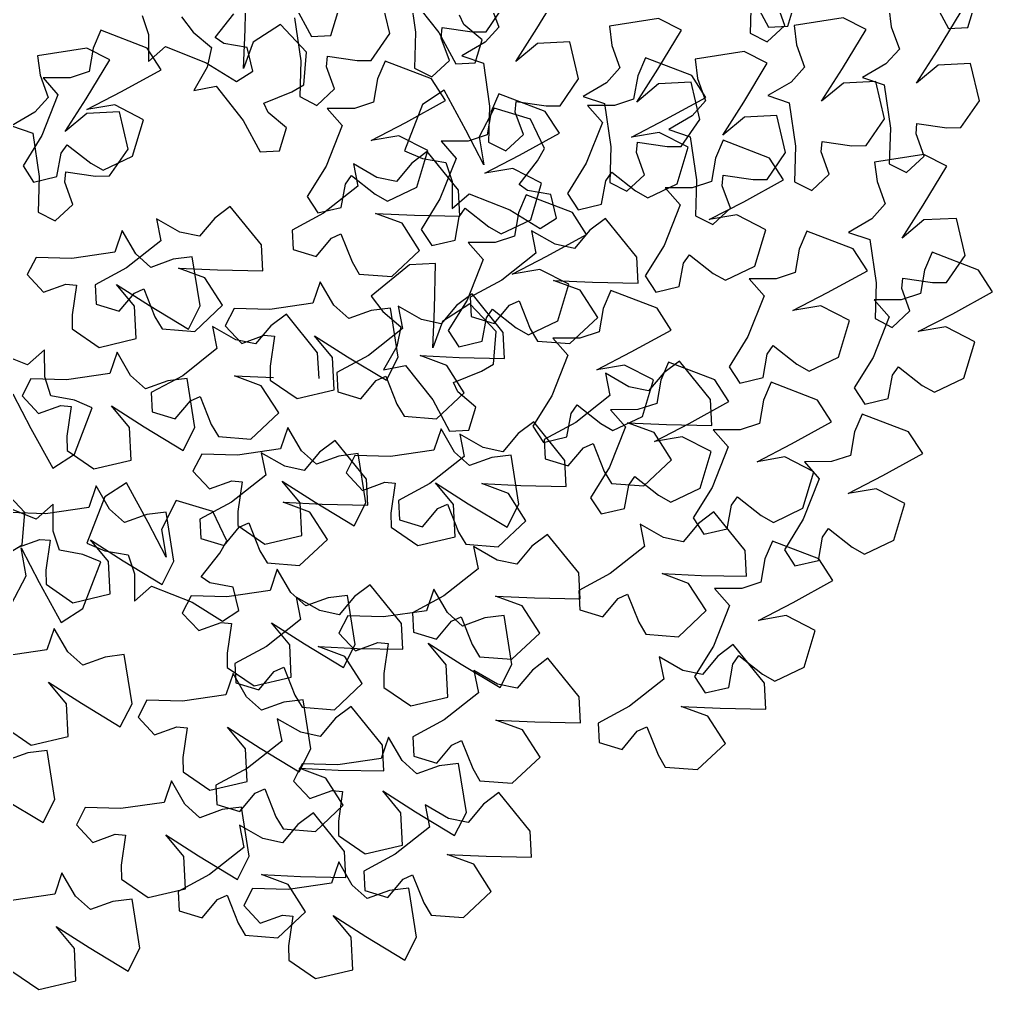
# Model space of a CAD drawing. Header units: millimetres. Extents: x 441061 to 442903, y 4515148 to 4515613.
# Drawn here: x 442602.022 to 442602.262, y 4515549.6421 to 4515549.8813 of the extents above; entities that cross this region are included whole.
import ezdxf

# ---------------------------------------------------------------- set-up
doc = ezdxf.new("R2010")
doc.units = ezdxf.units.MM
doc.linetypes.add('CONTINUA', pattern=[0])
doc.layers.add('01_piscinas', color=254, linetype='Continuous')

# ---------------------------------------------------------------- blocks, each defined once
blk = doc.blocks.new('A$C21391103')
at = {"layer": '01_piscinas'}
for p, q in [((131.8229, 79.993), (131.8248, 80.0827)), ((132.147, 80.0729), (132.1594, 79.9877)), ((132.3983, 79.995), (132.4448, 80.0718)), ((132.1083, 79.9852), (132.091, 80.0584)), ((132.1516, 80.0551), (132.205, 79.9875)), ((132.8211, 80.0567), (132.819, 79.9862)), ((132.8219, 80.0602), (132.8553, 79.9981)), ((133.1773, 80.0574), (133.2107, 79.9953)), ((131.9203, 80.0411), (131.9537, 79.9791)), ((132.2985, 79.9887), (132.3349, 80.0417)), ((132.3072, 80.0416), (132.3232, 79.9976)), ((132.8877, 80.0014), (132.8717, 80.0454)), ((132.8934, 80.0001), (132.9072, 80.0456)), ((133.093, 80.0368), (133.0976, 79.9987)), ((133.1888, 79.9521), (133.2353, 80.0289)), ((133.2488, 79.9973), (133.2626, 80.0428)), ((131.6198, 80.0209), (131.6321, 79.9833)), ((131.6976, 80.0184), (131.7207, 79.9878)), ((131.7641, 79.9777), (131.8009, 80.0243)), ((131.9203, 80.0165), (131.9328, 79.9312)), ((131.9918, 79.9811), (132.0056, 80.0266)), ((132.2544, 80.003), (132.2458, 80.0218)), ((132.6382, 80.0151), (132.5415, 79.9998)), ((132.6838, 79.9919), (132.6382, 80.0151)), ((133.0027, 80.0164), (132.9059, 80.0011)), ((133.0482, 79.9932), (133.0027, 80.0164)), ((131.5384, 79.9919), (131.5234, 79.9566)), ((131.6298, 79.9567), (131.5384, 79.9919)), ((131.8195, 79.9161), (131.8229, 79.993)), ((131.8926, 80.0031), (131.8388, 79.9684)), ((131.9441, 79.9483), (131.8926, 80.0031)), ((132.21, 79.9764), (132.2119, 79.9969)), ((132.2119, 79.9969), (132.2707, 79.9884)), ((132.2903, 79.9729), (132.2544, 80.003)), ((132.2707, 79.9884), (132.2985, 79.9887)), ((132.3232, 79.9976), (132.2968, 79.9681)), ((132.3569, 79.9301), (132.3983, 79.995)), ((132.5415, 79.9998), (132.5461, 79.9617)), ((132.6373, 79.9151), (132.6838, 79.9919)), ((132.853, 79.9689), (132.8877, 80.0014)), ((132.8553, 79.9981), (132.8934, 80.0001)), ((132.9059, 80.0011), (132.9106, 79.9631)), ((133.0017, 79.9165), (133.0482, 79.9932)), ((133.0976, 79.9987), (133.1136, 79.9547)), ((133.2107, 79.9953), (133.2488, 79.9973)), ((131.6321, 79.9833), (131.6323, 79.93)), ((131.7207, 79.9878), (131.7566, 79.9577)), ((131.781, 79.9658), (131.7641, 79.9777)), ((131.9537, 79.9791), (131.9918, 79.9811)), ((132.0719, 79.9322), (132.1083, 79.9852)), ((132.1594, 79.9877), (132.1573, 79.9172)), ((132.205, 79.9875), (132.2384, 79.9254)), ((132.226, 79.9324), (132.21, 79.9764)), ((132.2765, 79.9274), (132.2903, 79.9729)), ((132.819, 79.9862), (132.853, 79.9689)), ((131.5105, 79.9567), (131.4137, 79.9414)), ((131.556, 79.9335), (131.5105, 79.9567)), ((131.5234, 79.9566), (131.5152, 79.9105)), ((131.6577, 79.9139), (131.6298, 79.9567)), ((131.6323, 79.93), (131.6658, 79.9594)), ((131.6658, 79.9594), (131.7459, 79.9276)), ((131.7566, 79.9577), (131.7484, 79.9189)), ((131.8271, 79.9576), (131.781, 79.9658)), ((131.8388, 79.9684), (131.8195, 79.9161)), ((131.8379, 79.9113), (131.8271, 79.9576)), ((132.2968, 79.9681), (132.2507, 79.9413)), ((132.3998, 79.9658), (132.3569, 79.9301)), ((132.4637, 79.9689), (132.3998, 79.9658)), ((132.4809, 79.8957), (132.4637, 79.9689)), ((132.5461, 79.9617), (132.5621, 79.9177)), ((132.9106, 79.9631), (132.9266, 79.9191)), ((133.1136, 79.9547), (133.0872, 79.9252)), ((133.1473, 79.8872), (133.1888, 79.9521)), ((131.4137, 79.9414), (131.4184, 79.9034)), ((131.5095, 79.8568), (131.556, 79.9335)), ((131.9328, 79.9312), (131.9307, 79.8608)), ((131.9391, 79.8842), (131.9441, 79.9483)), ((131.9834, 79.9199), (131.9853, 79.9405)), ((131.9853, 79.9405), (132.044, 79.9319)), ((132.044, 79.9319), (132.0719, 79.9322)), ((132.0992, 79.931), (132.0842, 79.8957)), ((132.1907, 79.8959), (132.0992, 79.931)), ((132.1914, 79.8999), (132.226, 79.9324)), ((132.2507, 79.9413), (132.293, 79.927)), ((132.6126, 79.9374), (132.5976, 79.9021)), ((132.704, 79.9022), (132.6126, 79.9374)), ((132.8075, 79.9497), (132.7107, 79.9344)), ((132.7107, 79.9344), (132.7154, 79.8964)), ((132.853, 79.9265), (132.8075, 79.9497)), ((131.579, 79.8707), (131.6577, 79.9139)), ((131.7484, 79.9189), (131.7219, 79.8727)), ((131.7459, 79.9276), (131.8059, 79.8905)), ((131.9994, 79.8759), (131.9834, 79.9199)), ((132.1573, 79.9172), (132.1914, 79.8999)), ((132.2384, 79.9254), (132.2765, 79.9274)), ((132.293, 79.927), (132.3054, 79.8417)), ((132.5621, 79.9177), (132.5357, 79.8882)), ((132.5958, 79.8502), (132.6373, 79.9151)), ((132.8065, 79.8498), (132.853, 79.9265)), ((132.9266, 79.9191), (132.9002, 79.8896)), ((132.9603, 79.8516), (133.0017, 79.9165)), ((133.0872, 79.9252), (133.0411, 79.8984)), ((133.1902, 79.9229), (133.1473, 79.8872)), ((133.2541, 79.9261), (133.1902, 79.9229)), ((133.2714, 79.8528), (133.2541, 79.9261)), ((131.4184, 79.9034), (131.4344, 79.8594)), ((131.4776, 79.8982), (131.4243, 79.898)), ((131.4243, 79.898), (131.4538, 79.8644)), ((131.5152, 79.9105), (131.4776, 79.8982)), ((131.8059, 79.8905), (131.8379, 79.9113)), ((132.0842, 79.8957), (132.0761, 79.8496)), ((132.2185, 79.853), (132.1907, 79.8959)), ((132.4445, 79.8427), (132.4809, 79.8957)), ((132.5976, 79.9021), (132.5894, 79.856)), ((132.7319, 79.8594), (132.704, 79.9022)), ((132.7154, 79.8964), (132.7314, 79.8524)), ((133.0411, 79.8984), (133.0834, 79.8841)), ((131.7219, 79.8727), (131.7657, 79.8814)), ((131.7657, 79.8814), (131.8191, 79.8138)), ((131.9151, 79.8701), (131.9391, 79.8842)), ((131.9647, 79.8434), (131.9994, 79.8759)), ((132.2155, 79.8733), (132.1727, 79.8454)), ((132.2587, 79.7946), (132.2155, 79.8733)), ((132.5357, 79.8882), (132.4896, 79.8614)), ((132.6387, 79.8859), (132.5958, 79.8502)), ((132.7026, 79.8891), (132.6387, 79.8859)), ((132.7199, 79.8158), (132.7026, 79.8891)), ((132.9002, 79.8896), (132.8541, 79.8628)), ((133.0032, 79.8873), (132.9603, 79.8516)), ((133.0671, 79.8904), (133.0032, 79.8873)), ((133.0843, 79.8172), (133.0671, 79.8904)), ((133.0834, 79.8841), (133.0959, 79.7989)), ((131.4344, 79.8594), (131.408, 79.8299)), ((131.4538, 79.8644), (131.4219, 79.7844)), ((131.4681, 79.7919), (131.5095, 79.8568)), ((131.5107, 79.8352), (131.579, 79.8707)), ((131.86, 79.8481), (131.9151, 79.8701)), ((131.9307, 79.8608), (131.9647, 79.8434)), ((132.3237, 79.8666), (132.3087, 79.8313)), ((132.4152, 79.8315), (132.3237, 79.8666)), ((132.4896, 79.8614), (132.5319, 79.8471)), ((132.5894, 79.856), (132.5519, 79.8436)), ((132.6532, 79.8161), (132.7319, 79.8594)), ((132.8541, 79.8628), (132.8964, 79.8485)), ((131.5657, 79.8447), (131.5107, 79.8352)), ((131.6226, 79.8154), (131.5657, 79.8447)), ((131.8686, 79.8293), (131.86, 79.8481)), ((132.0385, 79.8373), (131.9851, 79.8371)), ((131.9851, 79.8371), (132.0146, 79.8036)), ((132.0761, 79.8496), (132.0385, 79.8373)), ((132.1727, 79.8454), (132.1375, 79.754)), ((132.1399, 79.8098), (132.2185, 79.853)), ((132.314, 79.8382), (132.2847, 79.7813)), ((132.3054, 79.8417), (132.3033, 79.7713)), ((132.386, 79.8165), (132.314, 79.8382)), ((132.356, 79.8304), (132.3579, 79.851)), ((132.3579, 79.851), (132.4167, 79.8424)), ((132.4167, 79.8424), (132.4445, 79.8427)), ((132.5519, 79.8436), (132.4985, 79.8435)), ((132.4985, 79.8435), (132.528, 79.8099)), ((132.5319, 79.8471), (132.5444, 79.7618)), ((132.7314, 79.8524), (132.705, 79.8229)), ((132.7651, 79.7849), (132.8065, 79.8498)), ((132.8964, 79.8485), (132.9088, 79.7632)), ((133.235, 79.7998), (133.2714, 79.8528)), ((131.408, 79.8299), (131.3619, 79.8031)), ((131.511, 79.8276), (131.4681, 79.7919)), ((131.5749, 79.8307), (131.511, 79.8276)), ((131.5921, 79.7575), (131.5749, 79.8307)), ((131.9045, 79.7992), (131.8686, 79.8293)), ((132.3087, 79.8313), (132.3006, 79.7852)), ((132.372, 79.7864), (132.356, 79.8304)), ((132.4137, 79.7585), (132.386, 79.8165)), ((132.443, 79.7886), (132.4152, 79.8315)), ((132.5849, 79.7807), (132.6532, 79.8161)), ((132.705, 79.8229), (132.6589, 79.7961)), ((132.6835, 79.7628), (132.7199, 79.8158)), ((132.808, 79.8206), (132.7651, 79.7849)), ((132.8719, 79.8237), (132.808, 79.8206)), ((132.8891, 79.7505), (132.8719, 79.8237)), ((133.0479, 79.7642), (133.0843, 79.8172)), ((131.3619, 79.8031), (131.4042, 79.7887)), ((131.6009, 79.7434), (131.6226, 79.8154)), ((131.8191, 79.8138), (131.8525, 79.7517)), ((131.8907, 79.7537), (131.9045, 79.7992)), ((132.0146, 79.8036), (131.9828, 79.7235)), ((132.0715, 79.7743), (132.1399, 79.8098)), ((132.528, 79.8099), (132.4961, 79.7299)), ((133.0959, 79.7989), (133.0938, 79.7284)), ((133.1465, 79.7875), (133.1484, 79.8081)), ((133.1484, 79.8081), (133.2072, 79.7996)), ((133.2072, 79.7996), (133.235, 79.7998)), ((131.4219, 79.7844), (131.3849, 79.7244)), ((131.4042, 79.7887), (131.4166, 79.7035)), ((132.1265, 79.7838), (132.0715, 79.7743)), ((132.1834, 79.7546), (132.1265, 79.7838)), ((132.2942, 79.7263), (132.2587, 79.7946)), ((132.3006, 79.7852), (132.263, 79.7729)), ((132.2847, 79.7813), (132.2942, 79.7263)), ((132.3374, 79.7539), (132.372, 79.7864)), ((132.3644, 79.7454), (132.443, 79.7886)), ((132.6399, 79.7902), (132.5849, 79.7807)), ((132.6968, 79.7609), (132.6399, 79.7902)), ((132.6589, 79.7961), (132.7012, 79.7818)), ((132.7012, 79.7818), (132.7136, 79.6965)), ((133.1625, 79.7436), (133.1465, 79.7875)), ((131.4601, 79.7493), (131.472, 79.7661)), ((131.472, 79.7661), (131.5186, 79.7293)), ((132.263, 79.7729), (132.2097, 79.7727)), ((132.2097, 79.7727), (132.2391, 79.7391)), ((132.3033, 79.7713), (132.3374, 79.7539)), ((132.4001, 79.7343), (132.4137, 79.7585)), ((132.5444, 79.7618), (132.5423, 79.6914)), ((132.595, 79.7505), (132.5969, 79.7711)), ((132.5969, 79.7711), (132.6556, 79.7625)), ((132.6556, 79.7625), (132.6835, 79.7628)), ((132.6751, 79.6889), (132.6968, 79.7609)), ((132.7659, 79.7749), (132.7509, 79.7396)), ((132.8574, 79.7397), (132.7659, 79.7749)), ((132.9088, 79.7632), (132.9067, 79.6927)), ((132.9594, 79.7519), (132.9613, 79.7725)), ((132.9613, 79.7725), (133.0201, 79.7639)), ((133.0201, 79.7639), (133.0479, 79.7642)), ((131.4519, 79.7032), (131.4601, 79.7493)), ((131.5429, 79.7157), (131.6009, 79.7434)), ((131.5557, 79.7045), (131.5921, 79.7575)), ((131.8525, 79.7517), (131.8907, 79.7537)), ((132.1375, 79.754), (132.1728, 79.739)), ((132.1824, 79.7523), (132.1518, 79.7293)), ((132.1617, 79.6825), (132.1834, 79.7546)), ((132.1728, 79.739), (132.2189, 79.7308)), ((132.2441, 79.6762), (132.1824, 79.7523)), ((132.2391, 79.7391), (132.2073, 79.6591)), ((132.2961, 79.7099), (132.3644, 79.7454)), ((132.611, 79.7065), (132.595, 79.7505)), ((132.7509, 79.7396), (132.7428, 79.6935)), ((132.8527, 79.6975), (132.8891, 79.7505)), ((132.8852, 79.6969), (132.8574, 79.7397)), ((132.9754, 79.7079), (132.9594, 79.7519)), ((133.1616, 79.7468), (133.0648, 79.7315)), ((133.1278, 79.7111), (133.1625, 79.7436)), ((133.2071, 79.7236), (133.1616, 79.7468)), ((131.3849, 79.7244), (131.4057, 79.6924)), ((131.5186, 79.7293), (131.5429, 79.7157)), ((131.9828, 79.7235), (131.9457, 79.6636)), ((132.0367, 79.7281), (132.0454, 79.6843)), ((132.083, 79.7015), (132.0367, 79.7281)), ((132.1518, 79.7293), (132.1217, 79.6934)), ((132.2189, 79.7308), (132.2313, 79.6932)), ((132.3633, 79.6876), (132.4001, 79.7343)), ((132.4961, 79.7299), (132.4591, 79.6699)), ((133.0648, 79.7315), (133.0695, 79.6934)), ((133.0938, 79.7284), (133.1278, 79.7111)), ((133.1606, 79.6468), (133.2071, 79.7236)), ((131.4057, 79.6924), (131.4519, 79.7032)), ((131.4166, 79.7035), (131.4145, 79.633)), ((131.4672, 79.6922), (131.4691, 79.7127)), ((131.4691, 79.7127), (131.5279, 79.7042)), ((131.5279, 79.7042), (131.5557, 79.7045)), ((132.0209, 79.6884), (132.0329, 79.7053)), ((132.0329, 79.7053), (132.0795, 79.6685)), ((132.1217, 79.6934), (132.083, 79.7015)), ((132.351, 79.7194), (132.2961, 79.7099)), ((132.4079, 79.6901), (132.351, 79.7194)), ((132.5343, 79.6948), (132.5462, 79.7116)), ((132.5462, 79.7116), (132.5929, 79.6748)), ((132.5763, 79.6741), (132.611, 79.7065)), ((132.7642, 79.6852), (132.7661, 79.7058)), ((132.7661, 79.7058), (132.8249, 79.6972)), ((132.9407, 79.6754), (132.9754, 79.7079)), ((131.4832, 79.6482), (131.4672, 79.6922)), ((132.0454, 79.6843), (131.9778, 79.6308)), ((132.0128, 79.6423), (132.0209, 79.6884)), ((132.1037, 79.6548), (132.1617, 79.6825)), ((132.2313, 79.6932), (132.2314, 79.6399)), ((132.3801, 79.6757), (132.3633, 79.6876)), ((132.3863, 79.6181), (132.4079, 79.6901)), ((132.5262, 79.6487), (132.5343, 79.6948)), ((132.5423, 79.6914), (132.5763, 79.6741)), ((132.6171, 79.6612), (132.6751, 79.6889)), ((132.7428, 79.6935), (132.7052, 79.6811)), ((132.7136, 79.6965), (132.7115, 79.626)), ((132.7802, 79.6412), (132.7642, 79.6852)), ((132.8066, 79.6536), (132.8852, 79.6969)), ((132.8249, 79.6972), (132.8527, 79.6975)), ((132.9067, 79.6927), (132.9407, 79.6754)), ((133.0695, 79.6934), (133.0855, 79.6494)), ((131.9457, 79.6636), (131.9665, 79.6315)), ((132.0795, 79.6685), (132.1037, 79.6548)), ((132.2314, 79.6399), (132.265, 79.6694)), ((132.2468, 79.6251), (132.2441, 79.6762)), ((132.265, 79.6694), (132.345, 79.6375)), ((132.3772, 79.6672), (132.3622, 79.6319)), ((132.4687, 79.6321), (132.3772, 79.6672)), ((132.4262, 79.6676), (132.3801, 79.6757)), ((132.437, 79.6213), (132.4262, 79.6676)), ((132.4591, 79.6699), (132.4799, 79.6379)), ((132.5929, 79.6748), (132.6171, 79.6612)), ((132.7052, 79.6811), (132.6519, 79.681)), ((132.6519, 79.681), (132.6813, 79.6474)), ((131.4486, 79.6157), (131.4832, 79.6482)), ((131.7936, 79.6444), (131.763, 79.6213)), ((131.8552, 79.5683), (131.7936, 79.6444)), ((132.2073, 79.6591), (132.1702, 79.5991)), ((132.4799, 79.6379), (132.5262, 79.6487)), ((132.6813, 79.6474), (132.6495, 79.5673)), ((132.7382, 79.6182), (132.8066, 79.6536)), ((133.0855, 79.6494), (133.0591, 79.6199)), ((133.1192, 79.5819), (133.1606, 79.6468)), ((131.4145, 79.633), (131.4486, 79.6157)), ((131.9778, 79.6308), (131.9158, 79.5974)), ((131.9665, 79.6315), (132.0128, 79.6423)), ((132.0801, 79.6305), (132.157, 79.627)), ((132.1325, 79.6112), (132.0801, 79.6305)), ((132.157, 79.627), (132.2468, 79.6251)), ((132.2373, 79.5779), (132.2455, 79.624)), ((132.2455, 79.624), (132.2574, 79.6408)), ((132.2574, 79.6408), (132.304, 79.604)), ((132.345, 79.6375), (132.405, 79.6005)), ((132.3622, 79.6319), (132.3541, 79.5858)), ((132.4965, 79.5892), (132.4687, 79.6321)), ((132.7115, 79.626), (132.7456, 79.6087)), ((132.7932, 79.6276), (132.7382, 79.6182)), ((132.7456, 79.6087), (132.7802, 79.6412)), ((132.8501, 79.5984), (132.7932, 79.6276)), ((131.6479, 79.6201), (131.6566, 79.5763)), ((131.6941, 79.5936), (131.6479, 79.6201)), ((131.763, 79.6213), (131.7329, 79.5855)), ((132.1671, 79.5574), (132.1325, 79.6112)), ((132.3283, 79.5904), (132.3863, 79.6181)), ((132.405, 79.6005), (132.437, 79.6213)), ((132.5338, 79.6204), (132.5031, 79.5973)), ((132.5954, 79.5442), (132.5338, 79.6204)), ((133.0591, 79.6199), (133.013, 79.5931)), ((133.1621, 79.6176), (133.1192, 79.5819)), ((133.226, 79.6208), (133.1621, 79.6176)), ((133.2432, 79.5475), (133.226, 79.6208)), ((131.5805, 79.5966), (131.5662, 79.5543)), ((131.6073, 79.5505), (131.5805, 79.5966)), ((131.7329, 79.5855), (131.6941, 79.5936)), ((131.9158, 79.5974), (131.9178, 79.5593)), ((131.9933, 79.5814), (132.0121, 79.59)), ((132.0121, 79.59), (132.0341, 79.5348)), ((132.1702, 79.5991), (132.1911, 79.5671)), ((132.304, 79.604), (132.3283, 79.5904)), ((132.3541, 79.5858), (132.3165, 79.5735)), ((132.388, 79.5961), (132.3968, 79.5523)), ((132.4343, 79.5696), (132.388, 79.5961)), ((132.4179, 79.546), (132.4965, 79.5892)), ((132.5031, 79.5973), (132.473, 79.5615)), ((132.8285, 79.5264), (132.8501, 79.5984)), ((132.9312, 79.5955), (132.9162, 79.5602)), ((133.0227, 79.5604), (132.9312, 79.5955)), ((133.013, 79.5931), (133.0553, 79.5788)), ((131.6566, 79.5763), (131.589, 79.5229)), ((131.8579, 79.5172), (131.8552, 79.5683)), ((131.9632, 79.5455), (131.9933, 79.5814)), ((132.1911, 79.5671), (132.2373, 79.5779)), ((132.3165, 79.5735), (132.2631, 79.5733)), ((132.2631, 79.5733), (132.2926, 79.5397)), ((132.473, 79.5615), (132.4343, 79.5696)), ((132.6495, 79.5673), (132.6124, 79.5074)), ((133.0553, 79.5788), (133.0677, 79.4935)), ((131.5662, 79.5543), (131.4809, 79.5418)), ((131.6368, 79.5241), (131.6073, 79.5505)), ((131.9178, 79.5593), (131.9632, 79.5455)), ((132.1123, 79.5059), (132.1671, 79.5574)), ((132.3968, 79.5523), (132.3292, 79.4989)), ((132.6877, 79.5323), (132.6996, 79.5491)), ((132.6996, 79.5491), (132.7462, 79.5123)), ((132.9162, 79.5602), (132.9081, 79.5141)), ((133.0506, 79.5175), (133.0227, 79.5604)), ((133.1781, 79.5541), (133.1631, 79.5188)), ((133.2696, 79.5189), (133.1781, 79.5541)), ((133.2068, 79.4945), (133.2432, 79.5475)), ((131.4105, 79.5439), (131.3931, 79.5099)), ((131.4809, 79.5418), (131.4105, 79.5439)), ((131.6808, 79.5401), (131.6368, 79.5241)), ((131.7188, 79.5447), (131.6808, 79.5401)), ((131.7342, 79.448), (131.7188, 79.5447)), ((132.0341, 79.5348), (132.0482, 79.5109)), ((132.1476, 79.5293), (132.0715, 79.4676)), ((132.1987, 79.532), (132.1476, 79.5293)), ((132.1968, 79.4422), (132.1987, 79.532)), ((132.2926, 79.5397), (132.2608, 79.4597)), ((132.3495, 79.5105), (132.4179, 79.546)), ((132.5981, 79.4932), (132.5954, 79.5442)), ((132.6795, 79.4862), (132.6877, 79.5323)), ((131.3931, 79.5099), (131.4256, 79.4752)), ((131.589, 79.5229), (131.5269, 79.4895)), ((131.6913, 79.5226), (131.7682, 79.5191)), ((131.7436, 79.5033), (131.6913, 79.5226)), ((131.7682, 79.5191), (131.8579, 79.5172)), ((132.0482, 79.5109), (132.1123, 79.5059)), ((132.4045, 79.52), (132.3495, 79.5105)), ((132.4614, 79.4907), (132.4045, 79.52)), ((132.7462, 79.5123), (132.7704, 79.4987)), ((132.7704, 79.4987), (132.8285, 79.5264)), ((132.9081, 79.5141), (132.8705, 79.5018)), ((132.9719, 79.4743), (133.0506, 79.5175)), ((133.1631, 79.5188), (133.155, 79.4727)), ((133.2974, 79.4761), (133.2696, 79.5189)), ((131.4256, 79.4752), (131.4696, 79.4912)), ((131.4696, 79.4912), (131.4902, 79.4893)), ((131.4902, 79.4893), (131.4816, 79.4305)), ((131.5269, 79.4895), (131.5289, 79.4514)), ((131.5693, 79.4904), (131.6342, 79.4489)), ((131.605, 79.4475), (131.5693, 79.4904)), ((131.7783, 79.4495), (131.7436, 79.5033)), ((131.9712, 79.4956), (131.9569, 79.4533)), ((131.998, 79.4495), (131.9712, 79.4956)), ((132.3292, 79.4989), (132.2671, 79.4655)), ((132.4315, 79.4985), (132.5084, 79.4951)), ((132.4838, 79.4792), (132.4315, 79.4985)), ((132.4397, 79.4187), (132.4614, 79.4907)), ((132.5084, 79.4951), (132.5981, 79.4932)), ((132.6124, 79.5074), (132.6332, 79.4754)), ((132.8705, 79.5018), (132.8172, 79.5016)), ((132.8172, 79.5016), (132.8467, 79.4681)), ((133.0677, 79.4935), (133.0656, 79.4231)), ((133.1183, 79.4822), (133.1202, 79.5028)), ((133.1202, 79.5028), (133.179, 79.4942)), ((133.179, 79.4942), (133.2068, 79.4945)), ((131.5744, 79.4376), (131.6045, 79.4735)), ((131.6045, 79.4735), (131.6233, 79.4821)), ((131.6233, 79.4821), (131.6452, 79.4269)), ((132.2707, 79.4719), (132.24, 79.4489)), ((132.3323, 79.3958), (132.2707, 79.4719)), ((132.5185, 79.4255), (132.4838, 79.4792)), ((132.5442, 79.4785), (132.5292, 79.4432)), ((132.6357, 79.4434), (132.5442, 79.4785)), ((132.6332, 79.4754), (132.6795, 79.4862)), ((132.9036, 79.4388), (132.9719, 79.4743)), ((133.155, 79.4727), (133.1174, 79.4603)), ((133.1343, 79.4382), (133.1183, 79.4822)), ((133.2188, 79.4328), (133.2974, 79.4761)), ((131.5289, 79.4514), (131.5744, 79.4376)), ((131.9569, 79.4533), (131.8716, 79.4408)), ((132.0715, 79.4676), (132.0946, 79.437)), ((132.2664, 79.4523), (132.2126, 79.4177)), ((132.2608, 79.4597), (132.2237, 79.3997)), ((132.318, 79.3975), (132.2664, 79.4523)), ((132.2671, 79.4655), (132.2691, 79.4274)), ((132.3447, 79.4494), (132.3634, 79.4581)), ((132.3634, 79.4581), (132.3854, 79.4029)), ((132.8467, 79.4681), (132.8148, 79.388)), ((133.1174, 79.4603), (133.064, 79.4602)), ((133.064, 79.4602), (133.0935, 79.4266)), ((131.6081, 79.3836), (131.605, 79.4475)), ((131.6342, 79.4489), (131.711, 79.4024)), ((131.711, 79.4024), (131.7342, 79.448)), ((131.7235, 79.3979), (131.7783, 79.4495)), ((131.8012, 79.443), (131.7838, 79.4089)), ((131.8716, 79.4408), (131.8012, 79.443)), ((131.9044, 79.432), (131.8738, 79.4089)), ((131.9661, 79.3558), (131.9044, 79.432)), ((132.0275, 79.4231), (131.998, 79.4495)), ((132.0715, 79.4391), (132.0275, 79.4231)), ((132.1095, 79.4438), (132.0715, 79.4391)), ((132.0946, 79.437), (132.1304, 79.4069)), ((132.1249, 79.347), (132.1095, 79.4438)), ((132.1249, 79.4476), (132.1337, 79.4038)), ((132.1712, 79.4211), (132.1249, 79.4476)), ((132.1933, 79.3653), (132.1968, 79.4422)), ((132.24, 79.4489), (132.2099, 79.413)), ((132.2989, 79.4246), (132.3109, 79.4414)), ((132.3109, 79.4414), (132.3575, 79.4046)), ((132.3146, 79.4136), (132.3447, 79.4494)), ((132.5292, 79.4432), (132.5211, 79.3971)), ((132.6635, 79.4006), (132.6357, 79.4434)), ((132.9585, 79.4483), (132.9036, 79.4388)), ((133.0155, 79.4191), (132.9585, 79.4483)), ((133.0997, 79.4058), (133.1343, 79.4382)), ((133.1504, 79.3974), (133.2188, 79.4328)), ((131.4816, 79.4305), (131.4819, 79.4027)), ((131.6452, 79.4269), (131.6594, 79.403)), ((132.2099, 79.413), (132.1712, 79.4211)), ((132.2126, 79.4177), (132.1933, 79.3653)), ((132.2691, 79.4274), (132.3146, 79.4136)), ((132.2908, 79.3785), (132.2989, 79.4246)), ((132.3817, 79.391), (132.4397, 79.4187)), ((132.4637, 79.3739), (132.5185, 79.4255)), ((132.9938, 79.347), (133.0155, 79.4191)), ((133.0935, 79.4266), (133.0617, 79.3465)), ((133.0656, 79.4231), (133.0997, 79.4058)), ((131.4819, 79.4027), (131.5349, 79.3663)), ((131.6594, 79.403), (131.7235, 79.3979)), ((131.7587, 79.4077), (131.7675, 79.3639)), ((131.805, 79.3812), (131.7587, 79.4077)), ((131.7838, 79.4089), (131.8163, 79.3742)), ((131.8738, 79.4089), (131.8437, 79.3731)), ((132.1337, 79.4038), (132.0661, 79.3504)), ((132.1304, 79.4069), (132.1223, 79.3682)), ((132.2237, 79.3997), (132.2445, 79.3677)), ((132.3129, 79.3335), (132.318, 79.3975)), ((132.335, 79.3447), (132.3323, 79.3958)), ((132.3575, 79.4046), (132.3817, 79.391)), ((132.3854, 79.4029), (132.3996, 79.3789)), ((132.5211, 79.3971), (132.4835, 79.3848)), ((132.5848, 79.3573), (132.6635, 79.4006)), ((133.2054, 79.4068), (133.1504, 79.3974)), ((133.2623, 79.3776), (133.2054, 79.4068)), ((131.5349, 79.3663), (131.6081, 79.3836)), ((131.8437, 79.3731), (131.805, 79.3812)), ((131.8163, 79.3742), (131.8603, 79.3902)), ((131.8603, 79.3902), (131.8809, 79.3883)), ((131.8809, 79.3883), (131.8723, 79.3296)), ((131.96, 79.3894), (132.0249, 79.3479)), ((131.9957, 79.3465), (131.96, 79.3894)), ((132.2445, 79.3677), (132.2908, 79.3785)), ((132.3996, 79.3789), (132.4637, 79.3739)), ((132.4835, 79.3848), (132.4301, 79.3846)), ((132.4301, 79.3846), (132.4596, 79.3511)), ((132.8148, 79.388), (132.7778, 79.328)), ((133.2407, 79.3056), (133.2623, 79.3776)), ((131.394, 79.3319), (131.3139, 79.3638)), ((131.4275, 79.3614), (131.394, 79.3319)), ((131.4277, 79.3081), (131.4275, 79.3614)), ((131.5703, 79.3572), (131.556, 79.3149)), ((131.5971, 79.3111), (131.5703, 79.3572)), ((131.7675, 79.3639), (131.6999, 79.3105)), ((131.9688, 79.3048), (131.9661, 79.3558)), ((132.1223, 79.3682), (132.0958, 79.3219)), ((132.5165, 79.3219), (132.5848, 79.3573)), ((132.853, 79.3529), (132.8649, 79.3698)), ((132.8649, 79.3698), (132.9115, 79.333)), ((131.9988, 79.2826), (131.9957, 79.3465)), ((132.0661, 79.3504), (132.004, 79.317)), ((132.0249, 79.3479), (132.1017, 79.3014)), ((132.1017, 79.3014), (132.1249, 79.347)), ((132.1684, 79.3501), (132.2453, 79.3466)), ((132.2207, 79.3308), (132.1684, 79.3501)), ((132.2453, 79.3466), (132.335, 79.3447)), ((132.4596, 79.3511), (132.4278, 79.271)), ((132.6581, 79.3373), (132.6431, 79.302)), ((132.6796, 79.3394), (132.649, 79.3164)), ((132.7496, 79.3022), (132.6581, 79.3373)), ((132.7413, 79.2633), (132.6796, 79.3394)), ((132.8448, 79.3068), (132.853, 79.3529)), ((132.9358, 79.3193), (132.9938, 79.347)), ((133.0617, 79.3465), (133.0246, 79.2866)), ((131.8723, 79.3296), (131.8726, 79.3017)), ((132.004, 79.317), (132.006, 79.2789)), ((132.0958, 79.3219), (132.1396, 79.3307)), ((132.1396, 79.3307), (132.193, 79.263)), ((132.2554, 79.277), (132.2207, 79.3308)), ((132.2338, 79.2973), (132.289, 79.3193)), ((132.289, 79.3193), (132.3129, 79.3335)), ((132.5715, 79.3313), (132.5165, 79.3219)), ((132.6284, 79.3021), (132.5715, 79.3313)), ((132.7778, 79.328), (132.7986, 79.296)), ((132.9115, 79.333), (132.9358, 79.3193)), ((133.0998, 79.3115), (133.1118, 79.3283)), ((133.1118, 79.3283), (133.1584, 79.2915)), ((131.4003, 79.3045), (131.3829, 79.2705)), ((131.4707, 79.3024), (131.4003, 79.3045)), ((131.44, 79.2705), (131.4277, 79.3081)), ((131.556, 79.3149), (131.4707, 79.3024)), ((131.6266, 79.2847), (131.5971, 79.3111)), ((131.6706, 79.3007), (131.6266, 79.2847)), ((131.6999, 79.3105), (131.6378, 79.2771)), ((131.7086, 79.3053), (131.6706, 79.3007)), ((131.7239, 79.2086), (131.7086, 79.3053)), ((131.8021, 79.3101), (131.879, 79.3067)), ((131.8545, 79.2908), (131.8021, 79.3101)), ((131.8726, 79.3017), (131.9256, 79.2654)), ((132.0515, 79.2651), (132.0816, 79.301)), ((132.0816, 79.301), (132.1004, 79.3096)), ((132.1004, 79.3096), (132.1223, 79.2544)), ((132.2425, 79.2786), (132.2338, 79.2973)), ((132.5339, 79.3152), (132.5427, 79.2714)), ((132.5802, 79.2886), (132.5339, 79.3152)), ((132.6067, 79.23), (132.6284, 79.3021)), ((132.649, 79.3164), (132.6189, 79.2805)), ((132.6431, 79.302), (132.635, 79.2559)), ((132.7774, 79.2593), (132.7496, 79.3022)), ((132.7986, 79.296), (132.8448, 79.3068)), ((132.8605, 79.2975), (132.8455, 79.2622)), ((132.952, 79.2624), (132.8605, 79.2975)), ((133.0917, 79.2654), (133.0998, 79.3115)), ((133.1826, 79.2779), (133.2407, 79.3056)), ((131.8892, 79.2371), (131.8545, 79.2908)), ((131.9256, 79.2654), (131.9988, 79.2826)), ((132.006, 79.2789), (132.0515, 79.2651)), ((132.2783, 79.2485), (132.2425, 79.2786)), ((132.6189, 79.2805), (132.5802, 79.2886)), ((133.0246, 79.2866), (133.0454, 79.2546)), ((133.1584, 79.2915), (133.1826, 79.2779)), ((131.3647, 79.275), (131.4002, 79.2067)), ((131.3829, 79.2705), (131.4154, 79.2358)), ((131.4861, 79.2623), (131.44, 79.2705)), ((131.5214, 79.2474), (131.4861, 79.2623)), ((131.6378, 79.2771), (131.6398, 79.239)), ((131.6853, 79.2252), (131.7154, 79.261)), ((131.7154, 79.261), (131.7341, 79.2697)), ((131.7341, 79.2697), (131.7561, 79.2145)), ((132.193, 79.263), (132.2264, 79.201)), ((132.2006, 79.2254), (132.2554, 79.277)), ((132.4278, 79.271), (132.3907, 79.2111)), ((132.5427, 79.2714), (132.4751, 79.218)), ((132.6987, 79.2161), (132.7774, 79.2593)), ((132.744, 79.2122), (132.7413, 79.2633)), ((132.8455, 79.2622), (132.8374, 79.2161)), ((132.9798, 79.2195), (132.952, 79.2624)), ((133.0454, 79.2546), (133.0917, 79.2654)), ((131.4154, 79.2358), (131.4594, 79.2518)), ((131.4594, 79.2518), (131.48, 79.2499)), ((131.48, 79.2499), (131.4714, 79.1911)), ((131.4863, 79.1559), (131.5214, 79.2474)), ((131.5591, 79.251), (131.624, 79.2095)), ((131.5948, 79.2081), (131.5591, 79.251)), ((132.1223, 79.2544), (132.1365, 79.2305)), ((132.2645, 79.203), (132.2783, 79.2485)), ((132.4659, 79.2359), (132.4779, 79.2528)), ((132.4779, 79.2528), (132.5245, 79.216)), ((132.5974, 79.2436), (132.544, 79.2434)), ((132.544, 79.2434), (132.5735, 79.2099)), ((132.635, 79.2559), (132.5974, 79.2436)), ((131.6398, 79.239), (131.6853, 79.2252)), ((131.8344, 79.1855), (131.8892, 79.2371)), ((132.1365, 79.2305), (132.2006, 79.2254)), ((132.4578, 79.1898), (132.4659, 79.2359)), ((132.5487, 79.2023), (132.6067, 79.23)), ((133.0403, 79.2348), (133.0253, 79.1995)), ((133.1318, 79.1997), (133.0403, 79.2348)), ((131.4002, 79.2067), (131.4434, 79.128)), ((131.5979, 79.1442), (131.5948, 79.2081)), ((131.624, 79.2095), (131.7007, 79.163)), ((131.7007, 79.163), (131.7239, 79.2086)), ((131.7561, 79.2145), (131.7703, 79.1905)), ((131.9074, 79.2086), (131.8931, 79.1663)), ((131.9342, 79.1625), (131.9074, 79.2086)), ((132.2095, 79.2057), (132.1952, 79.1634)), ((132.2363, 79.1596), (132.2095, 79.2057)), ((132.2264, 79.201), (132.2645, 79.203)), ((132.3923, 79.2194), (132.3617, 79.1963)), ((132.3907, 79.2111), (132.4115, 79.179)), ((132.454, 79.1433), (132.3923, 79.2194)), ((132.4751, 79.218), (132.413, 79.1846)), ((132.5245, 79.216), (132.5487, 79.2023)), ((132.5735, 79.2099), (132.5417, 79.1298)), ((132.5773, 79.2176), (132.6542, 79.2141)), ((132.6297, 79.1983), (132.5773, 79.2176)), ((132.6304, 79.1806), (132.6987, 79.2161)), ((132.6542, 79.2141), (132.744, 79.2122)), ((132.7998, 79.2038), (132.7464, 79.2036)), ((132.7464, 79.2036), (132.7759, 79.17)), ((132.8374, 79.2161), (132.7998, 79.2038)), ((132.9011, 79.1763), (132.9798, 79.2195)), ((131.4714, 79.1911), (131.4717, 79.1633)), ((131.7703, 79.1905), (131.8344, 79.1855)), ((132.0006, 79.1827), (131.9699, 79.1596)), ((132.0622, 79.1065), (132.0006, 79.1827)), ((132.2466, 79.1951), (132.2553, 79.1513)), ((132.2928, 79.1686), (132.2466, 79.1951)), ((132.3617, 79.1963), (132.3316, 79.1605)), ((132.4115, 79.179), (132.4578, 79.1898)), ((132.413, 79.1846), (132.415, 79.1464)), ((132.6643, 79.1445), (132.6297, 79.1983)), ((132.6854, 79.1901), (132.6304, 79.1806)), ((132.7423, 79.1609), (132.6854, 79.1901)), ((133.0253, 79.1995), (133.0172, 79.1534)), ((133.1596, 79.1568), (133.1318, 79.1997)), ((131.4717, 79.1633), (131.5247, 79.1269)), ((131.8931, 79.1663), (131.8078, 79.1539)), ((132.1952, 79.1634), (132.1099, 79.1509)), ((132.3316, 79.1605), (132.2928, 79.1686)), ((132.4605, 79.1326), (132.4906, 79.1685)), ((132.4906, 79.1685), (132.5093, 79.1771)), ((132.5093, 79.1771), (132.5313, 79.1219)), ((132.7759, 79.17), (132.7441, 79.09)), ((132.8328, 79.1408), (132.9011, 79.1763)), ((131.4434, 79.128), (131.4863, 79.1559)), ((131.5247, 79.1269), (131.5979, 79.1442)), ((131.7374, 79.156), (131.7201, 79.122)), ((131.8078, 79.1539), (131.7374, 79.156)), ((131.8548, 79.1584), (131.8636, 79.1146)), ((131.9011, 79.1319), (131.8548, 79.1584)), ((131.9637, 79.1361), (131.9342, 79.1625)), ((131.9699, 79.1596), (131.9398, 79.1237)), ((132.0077, 79.1521), (131.9637, 79.1361)), ((132.0458, 79.1568), (132.0077, 79.1521)), ((132.0395, 79.153), (132.0221, 79.119)), ((132.1099, 79.1509), (132.0395, 79.153)), ((132.0611, 79.06), (132.0458, 79.1568)), ((132.2553, 79.1513), (132.1877, 79.0979)), ((132.2658, 79.1332), (132.2363, 79.1596)), ((132.3098, 79.1492), (132.2658, 79.1332)), ((132.3478, 79.1538), (132.3098, 79.1492)), ((132.3632, 79.057), (132.3478, 79.1538)), ((132.415, 79.1464), (132.4605, 79.1326)), ((132.6095, 79.093), (132.6643, 79.1445)), ((132.7206, 79.0888), (132.7423, 79.1609)), ((132.8878, 79.1503), (132.8328, 79.1408)), ((132.9447, 79.121), (132.8878, 79.1503)), ((133.0172, 79.1534), (132.9796, 79.1411)), ((133.081, 79.1136), (133.1596, 79.1568)), ((131.9398, 79.1237), (131.9011, 79.1319)), ((132.4566, 79.0922), (132.454, 79.1433)), ((132.5417, 79.1298), (132.5046, 79.0698)), ((132.9796, 79.1411), (132.9262, 79.1409)), ((132.9262, 79.1409), (132.9557, 79.1074)), ((131.7201, 79.122), (131.7525, 79.0873)), ((131.8636, 79.1146), (131.796, 79.0612)), ((132.0221, 79.119), (132.0546, 79.0843)), ((132.0649, 79.0555), (132.0622, 79.1065)), ((132.5313, 79.1219), (132.5455, 79.098)), ((132.5798, 79.0947), (132.5918, 79.1116)), ((132.5918, 79.1116), (132.6384, 79.0748)), ((132.923, 79.049), (132.9447, 79.121)), ((132.9557, 79.1074), (132.9239, 79.0273)), ((133.0126, 79.0782), (133.081, 79.1136)), ((131.3884, 79.0408), (131.3368, 79.0956)), ((131.5289, 79.0932), (131.5145, 79.0509)), ((131.5557, 79.0471), (131.5289, 79.0932)), ((131.5888, 79.0995), (131.546, 79.0717)), ((131.632, 79.0209), (131.5888, 79.0995)), ((131.7525, 79.0873), (131.7965, 79.1033)), ((131.7965, 79.1033), (131.8171, 79.1014)), ((131.8171, 79.1014), (131.8085, 79.0426)), ((131.8962, 79.1024), (131.9611, 79.061)), ((131.9319, 79.0595), (131.8962, 79.1024)), ((132.0546, 79.0843), (132.0986, 79.1003)), ((132.0986, 79.1003), (132.1192, 79.0984)), ((132.1192, 79.0984), (132.1106, 79.0396)), ((132.1877, 79.0979), (132.1256, 79.0645)), ((132.1983, 79.0995), (132.2632, 79.058)), ((132.234, 79.0566), (132.1983, 79.0995)), ((132.29, 79.0976), (132.3669, 79.0941)), ((132.3423, 79.0783), (132.29, 79.0976)), ((132.3669, 79.0941), (132.4566, 79.0922)), ((132.5455, 79.098), (132.6095, 79.093)), ((132.5717, 79.0486), (132.5798, 79.0947)), ((132.6626, 79.0611), (132.7206, 79.0888)), ((132.7441, 79.09), (132.707, 79.03)), ((133.0676, 79.0876), (133.0126, 79.0782)), ((133.1245, 79.0584), (133.0676, 79.0876)), ((131.546, 79.0717), (131.5108, 78.9802)), ((132.377, 79.0245), (132.3423, 79.0783)), ((132.5046, 79.0698), (132.5254, 79.0378)), ((132.6384, 79.0748), (132.6626, 79.0611)), ((132.7822, 79.0549), (132.7942, 79.0717)), ((132.7942, 79.0717), (132.8408, 79.035)), ((131.4108, 79.0278), (131.3307, 79.0596)), ((131.4443, 79.0572), (131.4108, 79.0278)), ((131.5145, 79.0509), (131.4293, 79.0384)), ((131.4445, 79.0039), (131.4443, 79.0572)), ((131.6873, 79.0644), (131.658, 79.0075)), ((131.7593, 79.0428), (131.6873, 79.0644)), ((131.796, 79.0612), (131.7339, 79.0278)), ((131.8982, 79.0608), (131.9752, 79.0574)), ((131.9506, 79.0415), (131.8982, 79.0608)), ((131.9351, 78.9956), (131.9319, 79.0595)), ((131.9611, 79.061), (132.0379, 79.0145)), ((131.9752, 79.0574), (132.0649, 79.0555)), ((132.0379, 79.0145), (132.0611, 79.06)), ((132.1256, 79.0645), (132.1276, 79.0264)), ((132.1731, 79.0126), (132.2032, 79.0484)), ((132.2032, 79.0484), (132.222, 79.0571)), ((132.222, 79.0571), (132.244, 79.0019)), ((132.2371, 78.9927), (132.234, 79.0566)), ((132.2632, 79.058), (132.34, 79.0115)), ((132.34, 79.0115), (132.3632, 79.057)), ((132.5254, 79.0378), (132.5717, 79.0486)), ((132.7741, 79.0088), (132.7822, 79.0549)), ((132.865, 79.0213), (132.923, 79.049)), ((133.1028, 78.9863), (133.1245, 79.0584)), ((131.4293, 79.0384), (131.3588, 79.0405)), ((131.3833, 78.9767), (131.3884, 79.0408)), ((131.5852, 79.0207), (131.5557, 79.0471)), ((131.6291, 79.0367), (131.5852, 79.0207)), ((131.6672, 79.0414), (131.6291, 79.0367)), ((131.6825, 78.9446), (131.6672, 79.0414)), ((131.787, 78.9848), (131.7593, 79.0428)), ((131.8085, 79.0426), (131.8088, 79.0148)), ((131.9853, 78.9877), (131.9506, 79.0415)), ((132.1106, 79.0396), (132.1109, 79.0118)), ((132.707, 79.03), (132.7278, 78.998)), ((132.7478, 79.0421), (132.7172, 79.019)), ((132.8095, 78.9659), (132.7478, 79.0421)), ((132.8408, 79.035), (132.865, 79.0213)), ((131.6675, 78.9526), (131.632, 79.0209)), ((131.7339, 79.0278), (131.7359, 78.9896)), ((131.7814, 78.9758), (131.8115, 79.0117)), ((131.8088, 79.0148), (131.8618, 78.9784)), ((131.8115, 79.0117), (131.8302, 79.0203)), ((131.8302, 79.0203), (131.8522, 78.9652)), ((132.1109, 79.0118), (132.1639, 78.9754)), ((132.1276, 79.0264), (132.1731, 79.0126)), ((132.3222, 78.9729), (132.377, 79.0245)), ((132.6021, 79.0178), (132.6109, 78.974)), ((132.6484, 78.9913), (132.6021, 79.0178)), ((132.7172, 79.019), (132.6871, 78.9832)), ((132.9239, 79.0273), (132.8868, 78.9674)), ((131.4568, 78.9663), (131.4445, 79.0039)), ((131.658, 79.0075), (131.6675, 78.9526)), ((131.8618, 78.9784), (131.9351, 78.9956)), ((132.1639, 78.9754), (132.2371, 78.9927)), ((132.244, 79.0019), (132.2581, 78.978)), ((132.4195, 78.9976), (132.3889, 78.9746)), ((132.4812, 78.9215), (132.4195, 78.9976)), ((132.6871, 78.9832), (132.6484, 78.9913)), ((132.7278, 78.998), (132.7741, 79.0088)), ((132.9539, 78.9461), (132.962, 78.9922)), ((132.962, 78.9922), (132.974, 79.0091)), ((132.974, 79.0091), (133.0206, 78.9723)), ((131.3594, 78.9626), (131.3833, 78.9767)), ((131.374, 78.9718), (131.418, 78.9878)), ((131.418, 78.9878), (131.4385, 78.9859)), ((131.4385, 78.9859), (131.43, 78.9272)), ((131.5108, 78.9802), (131.5461, 78.9652)), ((131.5177, 78.987), (131.5826, 78.9455)), ((131.5534, 78.9441), (131.5177, 78.987)), ((131.7359, 78.9896), (131.7814, 78.9758)), ((131.7734, 78.9605), (131.787, 78.9848)), ((131.9305, 78.9362), (131.9853, 78.9877)), ((132.2581, 78.978), (132.3222, 78.9729)), ((132.2738, 78.9734), (132.2825, 78.9296)), ((132.3201, 78.9468), (132.2738, 78.9734)), ((132.3889, 78.9746), (132.3588, 78.9387)), ((132.6109, 78.974), (132.5432, 78.9206)), ((132.8633, 78.9845), (132.8483, 78.9492)), ((132.9548, 78.9494), (132.8633, 78.9845)), ((133.0206, 78.9723), (133.0448, 78.9586)), ((133.0448, 78.9586), (133.1028, 78.9863)), ((131.3815, 78.9708), (131.417, 78.9025)), ((131.391, 78.9159), (131.3815, 78.9708)), ((131.5029, 78.9582), (131.4568, 78.9663)), ((131.5382, 78.9432), (131.5029, 78.9582)), ((131.5461, 78.9652), (131.5922, 78.9571)), ((131.5922, 78.9571), (131.6046, 78.9195)), ((131.7366, 78.9139), (131.7734, 78.9605)), ((131.8522, 78.9652), (131.8664, 78.9412)), ((132.8122, 78.9149), (132.8095, 78.9659)), ((132.8868, 78.9674), (132.9076, 78.9353)), ((131.5031, 78.8517), (131.5382, 78.9432)), ((131.5565, 78.8802), (131.5534, 78.9441)), ((131.5826, 78.9455), (131.6593, 78.899)), ((131.6593, 78.899), (131.6825, 78.9446)), ((131.8664, 78.9412), (131.9305, 78.9362)), ((132.3588, 78.9387), (132.3201, 78.9468)), ((132.8483, 78.9492), (132.8401, 78.9031)), ((132.9076, 78.9353), (132.9539, 78.9461)), ((132.9826, 78.9065), (132.9548, 78.9494)), ((131.3618, 78.859), (131.391, 78.9159)), ((131.43, 78.9272), (131.4303, 78.8993)), ((131.6046, 78.9195), (131.6047, 78.8662)), ((131.7534, 78.902), (131.7366, 78.9139)), ((131.8865, 78.9291), (131.8722, 78.8868)), ((131.9133, 78.883), (131.8865, 78.9291)), ((132.2825, 78.9296), (132.2149, 78.8761)), ((132.4839, 78.8704), (132.4812, 78.9215)), ((132.5432, 78.9206), (132.4812, 78.8872)), ((132.6455, 78.9203), (132.7224, 78.9168)), ((132.6979, 78.901), (132.6455, 78.9203)), ((132.7224, 78.9168), (132.8122, 78.9149)), ((131.417, 78.9025), (131.4602, 78.8239)), ((131.4303, 78.8993), (131.4833, 78.8629)), ((131.6047, 78.8662), (131.6383, 78.8956)), ((131.6383, 78.8956), (131.7183, 78.8638)), ((131.7995, 78.8938), (131.7534, 78.902)), ((132.0695, 78.8981), (132.0389, 78.875)), ((132.1312, 78.8219), (132.0695, 78.8981)), ((132.7325, 78.8472), (132.6979, 78.901)), ((132.8401, 78.9031), (132.8026, 78.8908)), ((132.9039, 78.8633), (132.9826, 78.9065)), ((131.4833, 78.8629), (131.5565, 78.8802)), ((131.7165, 78.8765), (131.6991, 78.8425)), ((131.7869, 78.8744), (131.7165, 78.8765)), ((131.8722, 78.8868), (131.7869, 78.8744)), ((131.8103, 78.8475), (131.7995, 78.8938)), ((131.9428, 78.8566), (131.9133, 78.883)), ((132.0248, 78.8773), (131.9868, 78.8726)), ((132.0389, 78.875), (132.0088, 78.8391)), ((132.0402, 78.7805), (132.0248, 78.8773)), ((132.2149, 78.8761), (132.1529, 78.8427)), ((132.1954, 78.8894), (132.181, 78.8471)), ((132.2222, 78.8433), (132.1954, 78.8894)), ((132.3172, 78.8758), (132.3941, 78.8723)), ((132.3696, 78.8565), (132.3172, 78.8758)), ((132.4812, 78.8872), (132.4832, 78.8491)), ((132.5587, 78.8711), (132.5775, 78.8798)), ((132.5775, 78.8798), (132.5995, 78.8246)), ((132.8026, 78.8908), (132.7492, 78.8906)), ((132.7492, 78.8906), (132.7787, 78.857)), ((131.7183, 78.8638), (131.7783, 78.8267)), ((131.9238, 78.8738), (131.9325, 78.83)), ((131.9701, 78.8473), (131.9238, 78.8738)), ((131.9868, 78.8726), (131.9428, 78.8566)), ((132.4042, 78.8027), (132.3696, 78.8565)), ((132.3941, 78.8723), (132.4839, 78.8704)), ((132.5286, 78.8353), (132.5587, 78.8711)), ((132.7787, 78.857), (132.7469, 78.777)), ((132.8356, 78.8278), (132.9039, 78.8633)), ((131.4602, 78.8239), (131.5031, 78.8517)), ((131.6991, 78.8425), (131.7316, 78.8078)), ((131.7783, 78.8267), (131.8103, 78.8475)), ((132.0088, 78.8391), (131.9701, 78.8473)), ((132.0253, 78.8368), (132.008, 78.8027)), ((132.0958, 78.8347), (132.0253, 78.8368)), ((132.181, 78.8471), (132.0958, 78.8347)), ((132.1529, 78.8427), (132.1549, 78.8046)), ((132.2516, 78.8169), (132.2222, 78.8433)), ((132.3337, 78.8376), (132.2956, 78.8329)), ((132.349, 78.7408), (132.3337, 78.8376)), ((132.4832, 78.8491), (132.5286, 78.8353)), ((132.6777, 78.7956), (132.7325, 78.8472)), ((132.8906, 78.8373), (132.8356, 78.8278)), ((132.9475, 78.8081), (132.8906, 78.8373)), ((131.7316, 78.8078), (131.7756, 78.8238)), ((131.7756, 78.8238), (131.7962, 78.8219)), ((131.7962, 78.8219), (131.7876, 78.7631)), ((131.9325, 78.83), (131.8649, 78.7766)), ((131.8753, 78.8229), (131.9402, 78.7815)), ((131.911, 78.78), (131.8753, 78.8229)), ((132.1339, 78.7709), (132.1312, 78.8219)), ((132.2003, 78.7908), (132.2304, 78.8267)), ((132.2304, 78.8267), (132.2492, 78.8353)), ((132.2492, 78.8353), (132.2712, 78.7801)), ((132.2956, 78.8329), (132.2516, 78.8169)), ((132.5995, 78.8246), (132.6137, 78.8006)), ((131.4463, 78.8122), (131.432, 78.7699)), ((131.4731, 78.7661), (131.4463, 78.8122)), ((132.008, 78.8027), (132.0405, 78.7681)), ((132.1549, 78.8046), (132.2003, 78.7908)), ((132.3494, 78.7512), (132.4042, 78.8027)), ((132.6137, 78.8006), (132.6777, 78.7956)), ((132.9258, 78.736), (132.9475, 78.8081)), ((131.9141, 78.7162), (131.911, 78.78)), ((131.9402, 78.7815), (132.017, 78.735)), ((132.017, 78.735), (132.0402, 78.7805)), ((132.0405, 78.7681), (132.0845, 78.7841)), ((132.0845, 78.7841), (132.105, 78.7822)), ((132.105, 78.7822), (132.0965, 78.7234)), ((132.1842, 78.7832), (132.249, 78.7418)), ((132.2199, 78.7403), (132.1842, 78.7832)), ((132.2712, 78.7801), (132.2853, 78.7562)), ((132.7858, 78.7803), (132.7552, 78.7572)), ((132.8475, 78.7041), (132.7858, 78.7803)), ((131.432, 78.7699), (131.3467, 78.7575)), ((131.5026, 78.7397), (131.4731, 78.7661)), ((131.5846, 78.7604), (131.5466, 78.7557)), ((131.6, 78.6636), (131.5846, 78.7604)), ((131.7876, 78.7631), (131.7879, 78.7353)), ((131.8649, 78.7766), (131.8029, 78.7432)), ((131.9672, 78.7762), (132.0441, 78.7728)), ((132.0196, 78.7569), (131.9672, 78.7762)), ((132.0441, 78.7728), (132.1339, 78.7709)), ((132.7469, 78.777), (132.7098, 78.717)), ((131.5466, 78.7557), (131.5026, 78.7397)), ((131.8029, 78.7432), (131.8049, 78.705)), ((132.0542, 78.7032), (132.0196, 78.7569)), ((132.249, 78.7418), (132.3258, 78.6953)), ((132.2853, 78.7562), (132.3494, 78.7512)), ((132.3258, 78.6953), (132.349, 78.7408)), ((132.4202, 78.7532), (132.3896, 78.7301)), ((132.4819, 78.6771), (132.4202, 78.7532)), ((132.6401, 78.756), (132.6488, 78.7122)), ((132.6864, 78.7294), (132.6401, 78.756)), ((132.7552, 78.7572), (132.7251, 78.7213)), ((132.7769, 78.6958), (132.785, 78.7419)), ((132.785, 78.7419), (132.7969, 78.7588)), ((132.7969, 78.7588), (132.8436, 78.722)), ((131.7992, 78.7235), (131.7849, 78.6812)), ((131.7879, 78.7353), (131.8409, 78.6989)), ((131.826, 78.6774), (131.7992, 78.7235)), ((131.8503, 78.6912), (131.8804, 78.7271)), ((131.8804, 78.7271), (131.8992, 78.7357)), ((131.8992, 78.7357), (131.9212, 78.6806)), ((132.0965, 78.7234), (132.0968, 78.6956)), ((132.223, 78.6764), (132.2199, 78.7403)), ((132.2745, 78.7289), (132.2832, 78.6851)), ((132.3208, 78.7024), (132.2745, 78.7289)), ((132.3896, 78.7301), (132.3595, 78.6943)), ((132.7251, 78.7213), (132.6864, 78.7294)), ((132.8436, 78.722), (132.8678, 78.7083)), ((132.8678, 78.7083), (132.9258, 78.736)), ((131.4351, 78.706), (131.5, 78.6646)), ((131.4708, 78.6631), (131.4351, 78.706)), ((131.8049, 78.705), (131.8503, 78.6912)), ((131.8409, 78.6989), (131.9141, 78.7162)), ((131.9994, 78.6516), (132.0542, 78.7032)), ((132.3595, 78.6943), (132.3208, 78.7024)), ((132.6488, 78.7122), (132.5812, 78.6588)), ((132.7098, 78.717), (132.7306, 78.685)), ((132.8501, 78.6531), (132.8475, 78.7041)), ((132.0968, 78.6956), (132.1498, 78.6592)), ((132.2832, 78.6851), (132.2156, 78.6317)), ((132.7306, 78.685), (132.7769, 78.6958)), ((131.5, 78.6646), (131.5768, 78.6181)), ((131.6291, 78.6708), (131.6118, 78.6368)), ((131.6996, 78.6687), (131.6291, 78.6708)), ((131.7849, 78.6812), (131.6996, 78.6687)), ((131.8555, 78.651), (131.826, 78.6774)), ((131.8995, 78.667), (131.8555, 78.651)), ((131.9375, 78.6716), (131.8995, 78.667)), ((131.9212, 78.6806), (131.9353, 78.6566)), ((131.9528, 78.5749), (131.9375, 78.6716)), ((132.1498, 78.6592), (132.223, 78.6764)), ((132.4846, 78.626), (132.4819, 78.6771)), ((131.4739, 78.5992), (131.4708, 78.6631)), ((131.5768, 78.6181), (131.6, 78.6636)), ((131.9353, 78.6566), (131.9994, 78.6516)), ((132.032, 78.6582), (132.0014, 78.6351)), ((132.0937, 78.582), (132.032, 78.6582)), ((132.5812, 78.6588), (132.5192, 78.6254)), ((132.6835, 78.6584), (132.7604, 78.6549)), ((132.7359, 78.6391), (132.6835, 78.6584)), ((132.7604, 78.6549), (132.8501, 78.6531)), ((131.6118, 78.6368), (131.6443, 78.6021)), ((131.8863, 78.6339), (131.8951, 78.5901)), ((131.9326, 78.6074), (131.8863, 78.6339)), ((132.0014, 78.6351), (131.9713, 78.5993)), ((132.2156, 78.6317), (132.1536, 78.5983)), ((132.3179, 78.6314), (132.3948, 78.6279)), ((132.3703, 78.6121), (132.3179, 78.6314)), ((132.3948, 78.6279), (132.4846, 78.626)), ((132.7705, 78.5853), (132.7359, 78.6391)), ((131.3477, 78.6184), (131.4007, 78.582)), ((131.6443, 78.6021), (131.6883, 78.6181)), ((131.6883, 78.6181), (131.7089, 78.6162)), ((131.7089, 78.6162), (131.7003, 78.5574)), ((131.788, 78.6173), (131.8529, 78.5758)), ((131.8237, 78.5744), (131.788, 78.6173)), ((131.9713, 78.5993), (131.9326, 78.6074)), ((132.4049, 78.5583), (132.3703, 78.6121)), ((132.5192, 78.6254), (132.5212, 78.5872)), ((132.5666, 78.5734), (132.5967, 78.6093)), ((132.5967, 78.6093), (132.6155, 78.6179)), ((132.6155, 78.6179), (132.6375, 78.5627)), ((131.4007, 78.582), (131.4739, 78.5992)), ((131.8951, 78.5901), (131.8274, 78.5367)), ((132.1057, 78.5978), (132.0914, 78.5555)), ((132.1326, 78.5517), (132.1057, 78.5978)), ((132.1536, 78.5983), (132.1556, 78.5602)), ((132.2311, 78.5822), (132.2499, 78.5909)), ((132.2499, 78.5909), (132.2719, 78.5357)), ((132.5212, 78.5872), (132.5666, 78.5734)), ((131.4322, 78.5714), (131.3942, 78.5668)), ((131.4475, 78.4746), (131.4322, 78.5714)), ((131.8268, 78.5105), (131.8237, 78.5744)), ((131.8529, 78.5758), (131.9296, 78.5293)), ((131.9296, 78.5293), (131.9528, 78.5749)), ((132.0964, 78.531), (132.0937, 78.582)), ((132.201, 78.5464), (132.2311, 78.5822)), ((132.7157, 78.5338), (132.7705, 78.5853)), ((131.3942, 78.5668), (131.3502, 78.5508)), ((131.7003, 78.5574), (131.7006, 78.5296)), ((132.0914, 78.5555), (132.0062, 78.5431)), ((132.162, 78.5253), (132.1326, 78.5517)), ((132.1556, 78.5602), (132.201, 78.5464)), ((132.3501, 78.5067), (132.4049, 78.5583)), ((132.6375, 78.5627), (132.6516, 78.5388)), ((131.7006, 78.5296), (131.7536, 78.4932)), ((131.8274, 78.5367), (131.7654, 78.5033)), ((131.9357, 78.5452), (131.9184, 78.5111)), ((131.9297, 78.5363), (132.0066, 78.5329)), ((131.9821, 78.5171), (131.9297, 78.5363)), ((132.0062, 78.5431), (131.9357, 78.5452)), ((132.0066, 78.5329), (132.0964, 78.531)), ((132.206, 78.5413), (132.162, 78.5253)), ((132.2441, 78.546), (132.206, 78.5413)), ((132.2594, 78.4492), (132.2441, 78.546)), ((132.2719, 78.5357), (132.286, 78.5118)), ((132.6516, 78.5388), (132.7157, 78.5338)), ((131.6776, 78.5114), (131.6633, 78.4691)), ((131.7044, 78.4653), (131.6776, 78.5114)), ((131.7536, 78.4932), (131.8268, 78.5105)), ((131.9184, 78.5111), (131.9509, 78.4765)), ((132.0167, 78.4633), (131.9821, 78.5171)), ((132.286, 78.5118), (132.3501, 78.5067)), ((131.7654, 78.5033), (131.7674, 78.4652)), ((131.8429, 78.4872), (131.8617, 78.4959)), ((131.8617, 78.4959), (131.8837, 78.4407)), ((131.9509, 78.4765), (131.9948, 78.4925)), ((131.9948, 78.4925), (132.0154, 78.4906)), ((132.0946, 78.4916), (132.1594, 78.4502)), ((132.1302, 78.4487), (132.0946, 78.4916)), ((131.3476, 78.4756), (131.4243, 78.4291)), ((131.4243, 78.4291), (131.4475, 78.4746)), ((131.8128, 78.4514), (131.8429, 78.4872)), ((132.0154, 78.4906), (132.0069, 78.4318)), ((132.3238, 78.4884), (132.2932, 78.4653)), ((132.3855, 78.4122), (132.3238, 78.4884)), ((131.5075, 78.4588), (131.4902, 78.4248)), ((131.578, 78.4567), (131.5075, 78.4588)), ((131.6633, 78.4691), (131.578, 78.4567)), ((131.7339, 78.4389), (131.7044, 78.4653)), ((131.7779, 78.4549), (131.7339, 78.4389)), ((131.7674, 78.4652), (131.8128, 78.4514)), ((131.8159, 78.4596), (131.7779, 78.4549)), ((131.8312, 78.3628), (131.8159, 78.4596)), ((131.9619, 78.4117), (132.0167, 78.4633)), ((132.1781, 78.4641), (132.1869, 78.4203)), ((132.2244, 78.4376), (132.1781, 78.4641)), ((132.2932, 78.4653), (132.2631, 78.4294)), ((131.8837, 78.4407), (131.8979, 78.4167)), ((131.9576, 78.4484), (131.927, 78.4254)), ((132.0193, 78.3723), (131.9576, 78.4484)), ((132.1334, 78.3848), (132.1302, 78.4487)), ((132.1594, 78.4502), (132.2362, 78.4037)), ((132.2631, 78.4294), (132.2244, 78.4376)), ((132.2362, 78.4037), (132.2594, 78.4492)), ((131.4902, 78.4248), (131.5227, 78.3901)), ((131.8119, 78.4241), (131.8206, 78.3803)), ((131.8582, 78.3976), (131.8119, 78.4241)), ((131.927, 78.4254), (131.8969, 78.3895)), ((131.8979, 78.4167), (131.9619, 78.4117)), ((132.0069, 78.4318), (132.0071, 78.404)), ((132.1869, 78.4203), (132.1193, 78.3669)), ((131.5227, 78.3901), (131.5667, 78.4061)), ((131.5667, 78.4061), (131.5873, 78.4042)), ((131.5873, 78.4042), (131.5787, 78.3454)), ((131.6664, 78.4052), (131.7313, 78.3638)), ((131.7021, 78.3623), (131.6664, 78.4052)), ((131.8969, 78.3895), (131.8582, 78.3976)), ((132.0071, 78.404), (132.0601, 78.3676)), ((132.3882, 78.3612), (132.3855, 78.4122)), ((131.8206, 78.3803), (131.753, 78.3269)), ((132.0601, 78.3676), (132.1334, 78.3848)), ((131.7052, 78.2984), (131.7021, 78.3623)), ((131.7313, 78.3638), (131.808, 78.3173)), ((131.808, 78.3173), (131.8312, 78.3628)), ((132.0219, 78.3212), (132.0193, 78.3723)), ((132.1193, 78.3669), (132.0572, 78.3335)), ((132.2215, 78.3665), (132.2984, 78.3631)), ((132.2739, 78.3472), (132.2215, 78.3665)), ((132.2984, 78.3631), (132.3882, 78.3612)), ((131.5787, 78.3454), (131.579, 78.3176)), ((132.0077, 78.3521), (131.9934, 78.3097)), ((132.0345, 78.306), (132.0077, 78.3521)), ((132.3085, 78.2934), (132.2739, 78.3472)), ((131.4617, 78.3303), (131.4474, 78.288)), ((131.4885, 78.2842), (131.4617, 78.3303)), ((131.753, 78.3269), (131.6909, 78.2935)), ((131.8553, 78.3266), (131.9322, 78.3231)), ((131.9076, 78.3073), (131.8553, 78.3266)), ((131.9322, 78.3231), (132.0219, 78.3212)), ((132.0572, 78.3335), (132.0592, 78.2953)), ((132.1348, 78.3174), (132.1535, 78.326)), ((132.1535, 78.326), (132.1755, 78.2709)), ((131.579, 78.3176), (131.632, 78.2812)), ((131.8377, 78.2994), (131.8203, 78.2654)), ((131.9081, 78.2973), (131.8377, 78.2994)), ((131.9423, 78.2535), (131.9076, 78.3073)), ((131.9934, 78.3097), (131.9081, 78.2973)), ((132.064, 78.2796), (132.0345, 78.306)), ((132.1047, 78.2815), (132.1348, 78.3174)), ((132.1461, 78.3002), (132.108, 78.2956)), ((132.1614, 78.2034), (132.1461, 78.3002)), ((131.4474, 78.288), (131.3621, 78.2755)), ((131.518, 78.2578), (131.4885, 78.2842)), ((131.632, 78.2812), (131.7052, 78.2984)), ((131.6909, 78.2935), (131.693, 78.2554)), ((131.7685, 78.2775), (131.7873, 78.2861)), ((131.7873, 78.2861), (131.8093, 78.2309)), ((132.0592, 78.2953), (132.1047, 78.2815)), ((132.108, 78.2956), (132.064, 78.2796)), ((132.2537, 78.2419), (132.3085, 78.2934)), ((131.562, 78.2738), (131.518, 78.2578)), ((131.6, 78.2784), (131.562, 78.2738)), ((131.6153, 78.1816), (131.6, 78.2784)), ((131.7384, 78.2416), (131.7685, 78.2775)), ((131.8203, 78.2654), (131.8528, 78.2307)), ((132.1755, 78.2709), (132.1897, 78.2469)), ((131.693, 78.2554), (131.7384, 78.2416)), ((131.8528, 78.2307), (131.8968, 78.2467)), ((131.8875, 78.2019), (131.9423, 78.2535)), ((131.8968, 78.2467), (131.9174, 78.2448)), ((131.9174, 78.2448), (131.9088, 78.186)), ((131.9965, 78.2459), (132.0614, 78.2044)), ((132.0322, 78.203), (131.9965, 78.2459)), ((132.1897, 78.2469), (132.2537, 78.2419)), ((131.4505, 78.2241), (131.5154, 78.1826)), ((131.4862, 78.1812), (131.4505, 78.2241)), ((131.8093, 78.2309), (131.8234, 78.207)), ((131.8234, 78.207), (131.8875, 78.2019)), ((132.0614, 78.2044), (132.1382, 78.1579)), ((132.1382, 78.1579), (132.1614, 78.2034)), ((131.9088, 78.186), (131.9091, 78.1582)), ((132.0354, 78.1391), (132.0322, 78.203)), ((131.4893, 78.1173), (131.4862, 78.1812)), ((131.5154, 78.1826), (131.5921, 78.1361)), ((131.5921, 78.1361), (131.6153, 78.1816)), ((131.9091, 78.1582), (131.9621, 78.1218)), ((131.3631, 78.1364), (131.4161, 78.1)), ((131.9621, 78.1218), (132.0354, 78.1391)), ((131.4161, 78.1), (131.4893, 78.1173))]:
    blk.add_line(p, q, dxfattribs=at)

msp = doc.modelspace()

# ---------------------------------------------------------------- block references
at = {"layer": '01_piscinas', "color": 6, "linetype": 'CONTINUA', "xscale": 0.125, "yscale": 0.125, "zscale": 0.125}
msp.add_blockref('A$C21391103', (442585.59978, 4515539.87964), dxfattribs=at)

doc.saveas('drawing.dxf')
